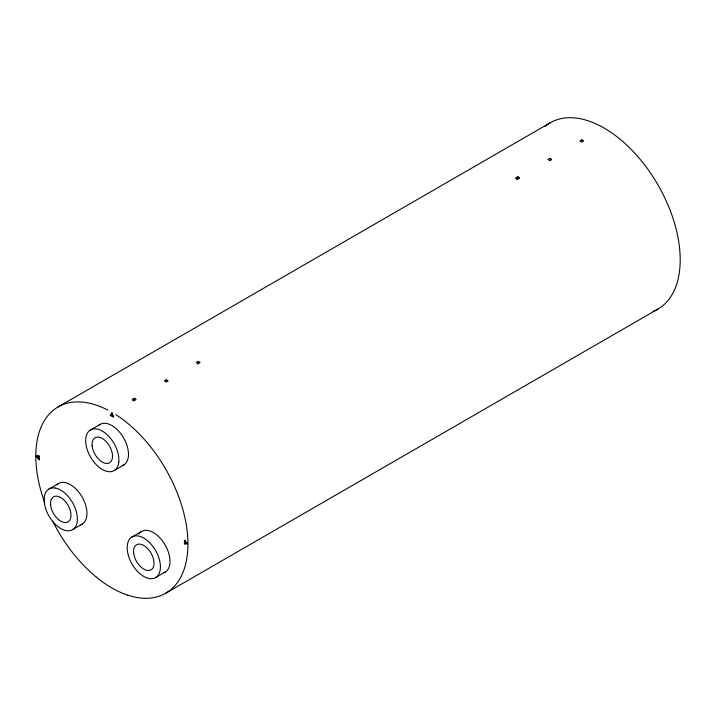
<?xml version="1.0" encoding="UTF-8"?>
<svg xmlns="http://www.w3.org/2000/svg" width="716" height="716" viewBox="0 0 716 716"><rect width="100%" height="100%" fill="white"/><g stroke="black" fill="none" stroke-linecap="round" stroke-linejoin="round"><path stroke-width="1.07" d="M110.273 415.396L111.875 412.622L113.477 417.24L110.273 415.396L112.305 412.989M58.086 406.93L550.336 122.731M132.353 399.376L134.277 398.275L136.147 399.349L134.223 400.459L132.353 399.376L133.292 400.996M166.237 379.82L164.322 380.921L166.193 382.004L168.108 380.894L166.237 379.82L167.177 381.44M197.222 364.086L200.068 362.439L198.207 361.365L196.282 362.466L198.153 363.549M515.932 177.926L517.847 176.816L519.718 177.899L516.862 179.546L515.932 177.926L517.793 179.009M549.807 158.361L547.892 159.471L549.763 160.554L551.678 159.444L549.807 158.361L550.747 159.981M581.777 139.906L579.853 141.016L581.723 142.099L583.647 140.989L581.777 139.906L582.708 141.526M36.122 456.361L39.317 456.361L39.317 460.057L36.122 456.361L39.21 455.806M90.171 430.137L99.757 424.597M48.643 489.207L58.238 483.676M114.399 470.403L123.993 464.872M72.88 529.482L82.465 523.942M131.69 537.152L141.285 531.621M184.433 543.838L187.628 543.838L184.433 540.141L184.433 543.838L187.52 543.283M155.927 577.427L165.512 571.887M165.665 593.269L657.915 309.07M145.858 598.29L142.815 598.209A107.588 62.113 60 0 1 131.565 596.321L127.86 595.202M111.24 414.841L113.629 416.22M95.89 576.747L92.185 573.579A107.588 62.113 60 0 1 80.935 562.481L77.892 559.062M37.08 455.806L39.64 458.759M517.847 176.816L518.778 178.436M198.207 361.365L199.138 362.985M134.277 398.275L135.208 399.886M185.39 540.517L185.39 543.283M653.028 311.424A107.588 62.113 60 0 0 664.072 196.426A107.588 62.113 60 0 0 559.411 119.017L556.251 119.993A107.588 62.113 60 0 0 545.001 126.481M115.858 414.671A107.588 62.113 60 0 1 186.285 524.801A107.588 62.113 60 0 1 146.413 598.308M127.69 595.157A107.588 62.113 60 0 1 96.06 576.89M77.337 558.426A107.588 62.113 60 0 1 52.751 521.248M44.831 502.9A107.588 62.113 60 0 1 107.892 410.08M98.432 425.689A23.503 13.568 60 0 1 117.997 430.423A23.503 13.568 60 0 1 128.361 456.665L127.976 458.804A23.503 13.568 60 0 1 122.472 465.642M56.904 484.759A23.503 13.568 60 0 1 63.277 482.36L65.219 482.593A23.503 13.568 60 0 1 84.918 502.972A23.503 13.568 60 0 1 80.944 524.712M138.832 534.1A23.503 13.568 60 0 1 158.531 536.463L160.474 538.477A23.503 13.568 60 0 1 163.991 572.657M118.775 462.196L118.382 464.335A23.503 13.568 60 0 1 102.29 469.463A23.503 13.568 60 0 1 86.189 445.746L85.795 443.159A23.503 13.568 60 0 1 102.29 431.077A23.503 13.568 60 0 1 118.775 462.196M55.069 487.99L53.682 487.891A23.503 13.568 60 0 0 50.711 518.832A23.503 13.568 60 0 0 77.149 522.009A23.503 13.568 60 0 0 55.624 488.124L55.069 487.99M149.501 542.513L148.946 542.003A23.503 13.568 60 0 0 127.421 551.034A23.503 13.568 60 0 0 153.859 578.376A23.503 13.568 60 0 0 150.888 544.008L149.501 542.513M92.113 445.629A14.463 8.35 60 0 0 108.295 463.297A14.463 8.35 60 0 0 106.442 441.879A14.463 8.35 60 0 0 92.113 445.629M133.632 552.654A14.463 8.35 60 0 0 149.823 570.321A14.463 8.35 60 0 0 147.97 548.904A14.463 8.35 60 0 0 133.632 552.654M50.594 504.708A14.463 8.35 60 0 0 66.776 522.367A14.463 8.35 60 0 0 64.923 500.958A14.463 8.35 60 0 0 50.594 504.708"/></g></svg>
